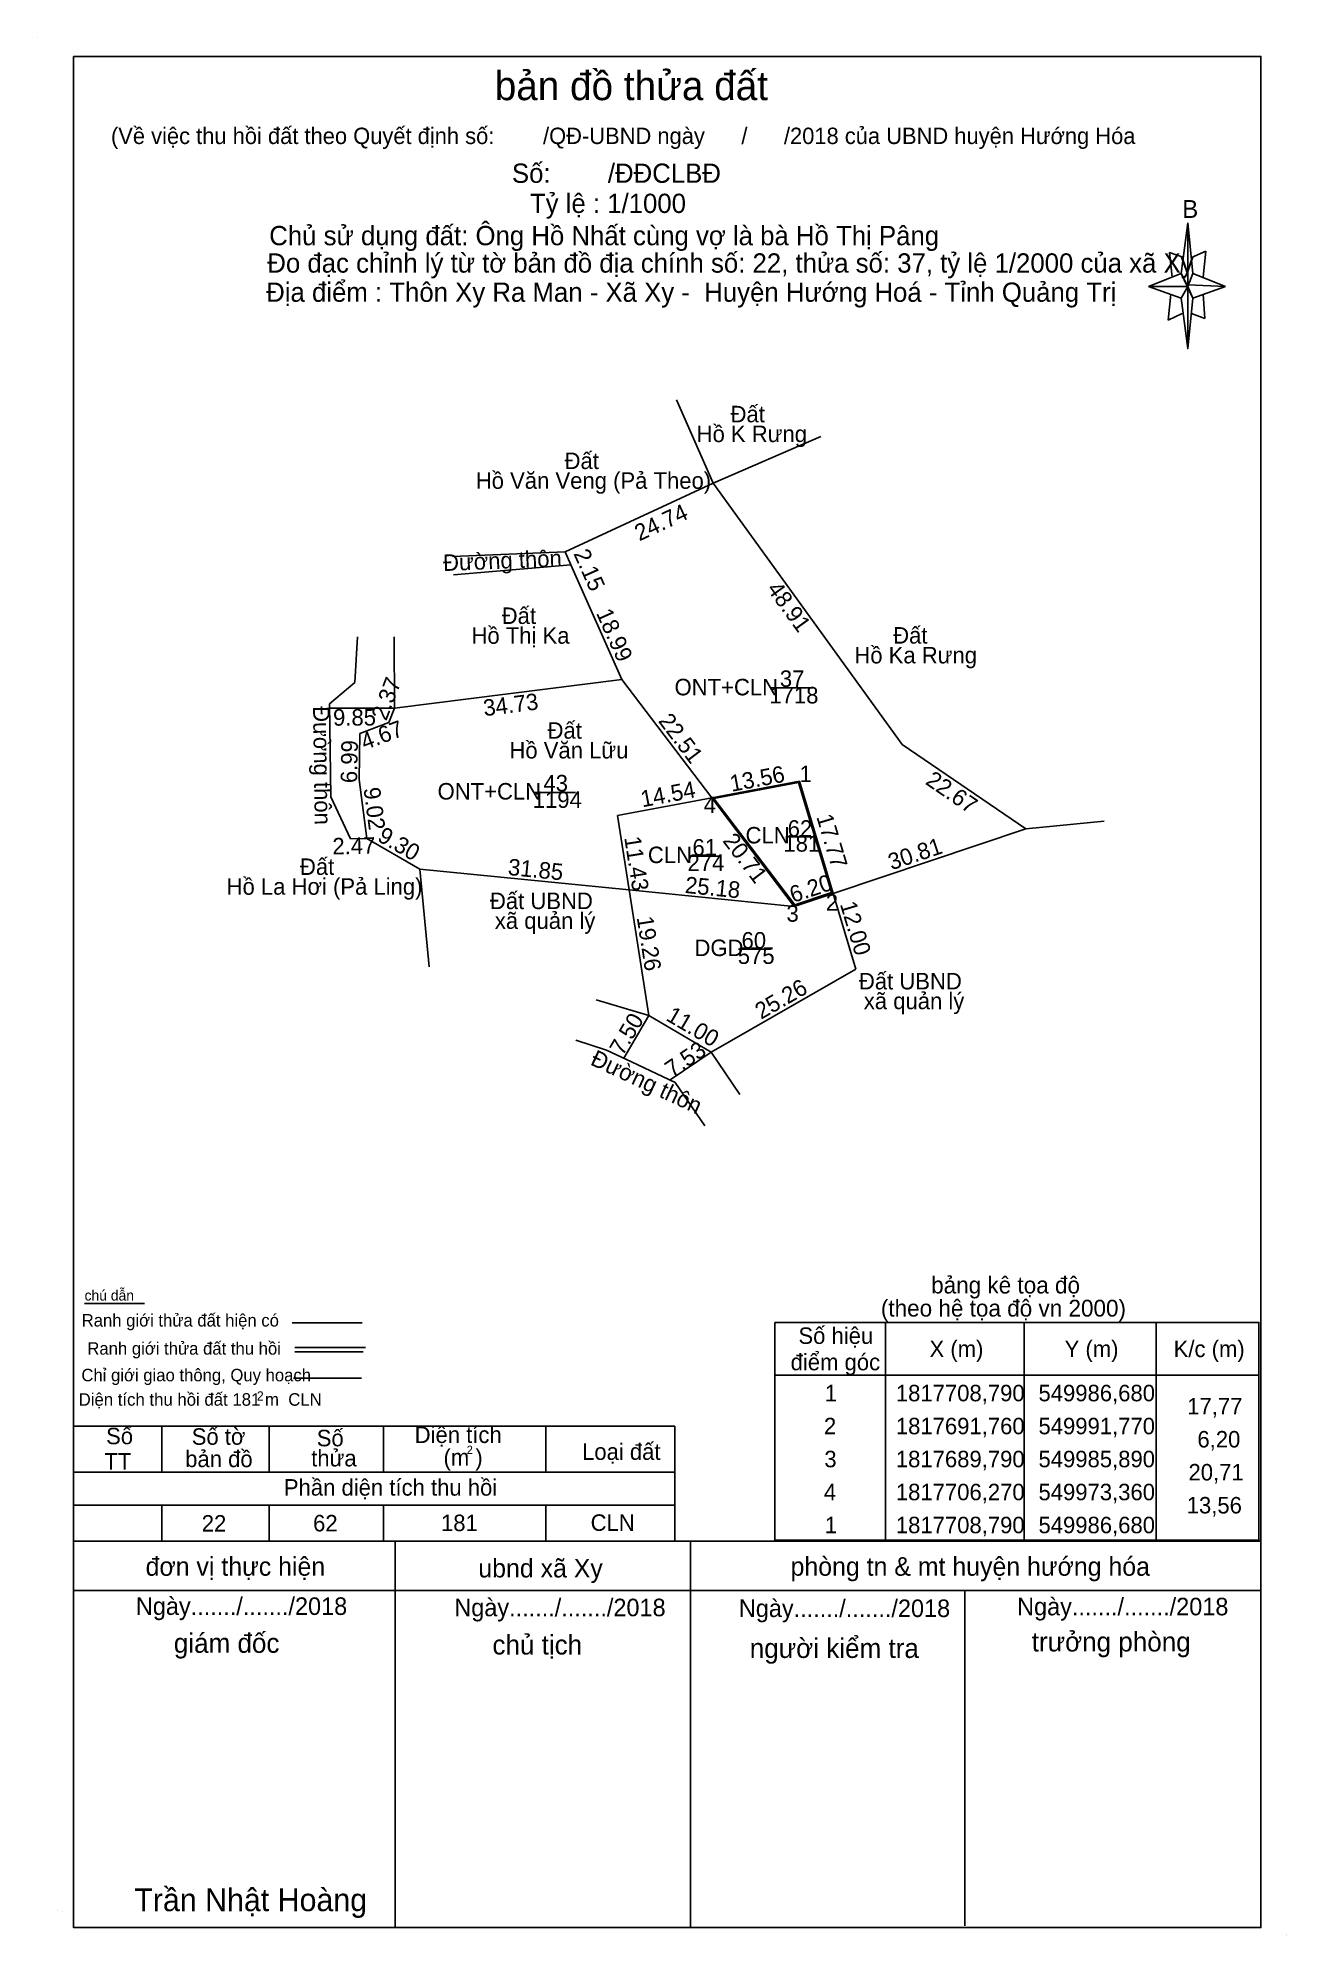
# Model space of a CAD drawing. Extents: x 549871 to 550060, y 1817534 to 1817821.
import ezdxf

# ---------------------------------------------------------------- set-up
doc = ezdxf.new("R2010")
doc.units = 0
for name, color, linetype in [('Level 1', 7, 'Continuous'), ('Level 5', 7, 'Continuous'), ('Level 6', 7, 'Continuous'), ('Level 63', 7, 'Continuous'), ('Level 7', 7, 'Continuous'), ('Level 8', 7, 'Continuous')]:
    doc.layers.add(name, color=color, linetype=linetype)

msp = doc.modelspace()

# ---------------------------------------------------------------- linework, layer by layer
at = {"layer": 'Level 1'}
msp.add_line((549967.8, 1817611.03), (549967.8, 1817593.58), dxfattribs=at)
at = {"layer": 'Level 5'}
msp.add_lwpolyline([(549977.42, 1817683.29), (549982.36, 1817683.29)], dxfattribs=at)
at = {"layer": 'Level 63'}
for p, q in [((549999.72, 1817626.73), (549999.72, 1817593.73)), ((550020.72, 1817626.73), (550020.72, 1817593.73)), ((550040.72, 1817626.73), (550040.72, 1817593.73)), ((549982.92, 1817618.73), (550056.32, 1817618.73))]:
    msp.add_line(p, q, dxfattribs=at)
msp.add_lwpolyline([(549982.92, 1817626.73), (550056.32, 1817626.73), (550056.32, 1817593.73), (549982.92, 1817593.73)], close=True, dxfattribs=at)
at = {"layer": 'Level 7'}
for p, q in [((549968.01, 1817766.59), (549973.59, 1817753.93)), ((549973.59, 1817753.93), (549951.15, 1817743.51)), ((549973.59, 1817753.93), (550002.26, 1817714.31)), ((550002.26, 1817714.31), (549973.59, 1817753.93)), ((549934.06, 1817742.81), (549951.15, 1817743.51)), ((549952.02, 1817741.55), (549951.15, 1817743.51)), ((549952.02, 1817741.55), (549934.22, 1817740.03)), ((549952.02, 1817741.55), (549959.73, 1817724.19)), ((549919.29, 1817723.74), (549919.67, 1817730.66)), ((549925.27, 1817719.86), (549925.22, 1817730.64)), ((549915.41, 1817720.49), (549919.29, 1817723.74)), ((549959.73, 1817724.19), (549925.27, 1817719.86)), ((549959.73, 1817724.19), (549973.36, 1817706.27)), ((549915.62, 1817706.42), (549915.41, 1817720.49)), ((549915.42, 1817719.82), (549925.27, 1817719.86)), ((549925.27, 1817719.86), (549924.42, 1817717.65)), ((549919.91, 1817709.03), (549920.04, 1817716.02)), ((549920.04, 1817716.02), (549924.42, 1817717.65)), ((550002.26, 1817714.31), (550020.99, 1817701.54)), ((550020.99, 1817701.54), (550002.26, 1817714.31)), ((549919.91, 1817709.03), (549921.07, 1817700.08)), ((549986.68, 1817708.79), (549973.36, 1817706.27)), ((549986.68, 1817708.79), (549991.77, 1817691.76)), ((549986.68, 1817708.79), (549991.77, 1817691.76)), ((549918.6, 1817700.03), (549915.62, 1817706.42)), ((549959.07, 1817703.57), (549973.36, 1817706.27)), ((549973.36, 1817706.27), (549985.89, 1817689.79)), ((549960.83, 1817692.28), (549959.07, 1817703.57)), ((549991.77, 1817691.76), (550020.99, 1817701.54)), ((549921.07, 1817700.08), (549918.6, 1817700.03)), ((549929.14, 1817695.44), (549921.07, 1817700.08)), ((549929.14, 1817695.44), (549930.56, 1817680.61)), ((549929.14, 1817695.44), (549960.83, 1817692.28)), ((549963.81, 1817673.25), (549960.83, 1817692.28)), ((549960.83, 1817692.28), (549985.89, 1817689.79)), ((549991.77, 1817691.76), (549985.89, 1817689.79)), ((549991.77, 1817691.76), (549995.21, 1817680.26)), ((549973.3, 1817667.69), (549995.21, 1817680.26)), ((549963.81, 1817673.25), (549955.84, 1817675.62)), ((549960.02, 1817666.78), (549963.81, 1817673.25)), ((549973.3, 1817667.69), (549963.81, 1817673.25)), ((549952.76, 1817669.51), (549957.43, 1817667.99)), ((549957.43, 1817667.99), (549961.21, 1817666.22)), ((549967.06, 1817663.48), (549973.3, 1817667.69)), ((549973.3, 1817667.69), (549977.63, 1817661.27)), ((549961.21, 1817666.22), (549967.85, 1817663.11)), ((549967.85, 1817663.11), (549972.32, 1817656.53))]:
    msp.add_line(p, q, dxfattribs=at)
for points in [[(549973.59, 1817753.93), (549989.9, 1817761.01)], [(549982.39, 1817722.93), (549988.76, 1817722.93)], [(549946.52, 1817707.04), (549952.7, 1817707.04)], [(550020.99, 1817701.54), (550032.84, 1817702.72)], [(549984.6, 1817700.31), (549988.8, 1817700.31)], [(549969.84, 1817697.38), (549974.78, 1817697.38)]]:
    msp.add_lwpolyline(points, dxfattribs=at)
msp.add_lwpolyline([(549986.54, 1817708.56), (549991.52, 1817691.89), (549985.96, 1817690.03), (549973.71, 1817706.13)], close=True, dxfattribs=at)
at = {"layer": 'Level 8'}
for p, q in [((549871.23, 1817821.42), (549871.23, 1817821.42)), ((550044.54, 1817785.74), (550045.52, 1817793.42)), ((550044.94, 1817788.14), (550042.74, 1817788.9)), ((550042.74, 1817788.9), (550043.14, 1817785.16)), ((550046.1, 1817788.14), (550048.26, 1817789.1)), ((550048.26, 1817789.1), (550047.86, 1817785.16)), ((550044.54, 1817785.74), (550039.58, 1817783.76)), ((550039.58, 1817783.76), (550044.54, 1817785.74)), ((550045.52, 1817783.76), (550044.54, 1817785.74)), ((550044.54, 1817785.74), (550046.3, 1817782)), ((550046.3, 1817785.74), (550051.26, 1817783.76)), ((550044.54, 1817782), (550039.58, 1817783.76)), ((550045.52, 1817783.76), (550039.58, 1817783.76)), ((550042.94, 1817782.58), (550042.56, 1817778.66)), ((550051.26, 1817783.76), (550045.52, 1817784)), ((550045.52, 1817784), (550045.52, 1817783.76)), ((550045.52, 1817783.76), (550046.3, 1817782)), ((550046.3, 1817782), (550045.52, 1817774.34)), ((550046.3, 1817782), (550051.26, 1817783.76)), ((550046.3, 1817782), (550051.26, 1817783.76)), ((550047.86, 1817782.58), (550048.1, 1817778.9)), ((550042.56, 1817778.66), (550044.7, 1817779.66)), ((550048.1, 1817778.9), (550046.1, 1817779.66)), ((549887.38, 1817629.61), (549878.3, 1817629.61)), ((549909.78, 1817626.65), (549920.38, 1817626.65)), ((549910.18, 1817622.91), (549920.86, 1817622.91)), ((549910.18, 1817622.27), (549920.54, 1817622.27)), ((549909.98, 1817618.29), (549920.28, 1817618.29)), ((549876.63, 1817611.03), (549967.8, 1817611.03)), ((549890, 1817611.03), (549890, 1817604.18)), ((549906.3, 1817611.03), (549906.3, 1817604.03)), ((549923.6, 1817611.03), (549923.6, 1817604.03)), ((549948.2, 1817611.03), (549948.2, 1817604.03)), ((549876.63, 1817604.03), (549967.8, 1817604.03)), ((549876.63, 1817599.03), (549967.8, 1817599.03)), ((549890, 1817599.03), (549890, 1817593.58)), ((549906.3, 1817599.03), (549906.3, 1817593.58)), ((549923.6, 1817599.03), (549923.6, 1817593.58)), ((549948.2, 1817599.03), (549948.2, 1817593.58)), ((549876.63, 1817593.58), (550056.63, 1817593.58)), ((549925.36, 1817535.02), (549925.36, 1817593.58)), ((549970.14, 1817535.02), (549970.14, 1817593.58)), ((549876.63, 1817586.1), (550056.63, 1817586.1)), ((549877.49, 1817586.1), (550054.25, 1817586.1)), ((549877.49, 1817586.1), (550054.25, 1817586.1)), ((550011.73, 1817535.28), (550011.73, 1817586.1)), ((549874.17, 1817537.58), (549874.17, 1817537.58)), ((549874.17, 1817537.58), (549874.17, 1817537.58)), ((549874.17, 1817537.58), (549874.17, 1817537.58)), ((549874.95, 1817537.38), (549874.95, 1817537.38)), ((549874.95, 1817537.38), (549874.95, 1817537.38)), ((549874.95, 1817537.38), (549874.95, 1817537.38)), ((550060.43, 1817534.02), (550060.43, 1817534.02)), ((550060.43, 1817534.02), (550060.43, 1817534.02)), ((550060.43, 1817534.02), (550060.43, 1817534.02)), ((550060.43, 1817533.88), (550060.43, 1817533.88)), ((550060.43, 1817533.88), (550060.43, 1817533.88)), ((550060.43, 1817533.88), (550060.43, 1817533.88))]:
    msp.add_line(p, q, dxfattribs=at)
for points in [[(549876.63, 1817818.62), (550056.63, 1817818.62), (550056.63, 1817535.02), (549876.63, 1817535.02)], [(550045.52, 1817793.42), (550046.3, 1817785.74), (550045.52, 1817783.76)], [(550045.52, 1817783.76), (550045.52, 1817774.34), (550044.54, 1817782)]]:
    msp.add_lwpolyline(points, close=True, dxfattribs=at)

# ---------------------------------------------------------------- texts
at = {"layer": 'Level 5'}
for s, p in [('DGD', (549970.75, 1817682.26)), ('60', (549977.89, 1817683.4)), ('575', (549977.32, 1817681.07))]:
    msp.add_text(s, height=2.5, dxfattribs=at).set_placement(p)
at = {"layer": 'Level 6'}
for s, height, p in [('bản đồ thửa đất', 4.3845, (549940.48, 1817811.99)), ('(Về việc thu hồi đất theo Quyết định số:        /QĐ-UBND ngày      /      /2018 của UBND huyện Hướng Hóa', 2.48202, (549882.3, 1817805.34)), ('Số:        /ĐĐCLBĐ', 2.92, (549943.08, 1817799.46)), ('Tỷ lệ : 1/1000', 2.92, (549945.81, 1817794.89)), ('Chủ sử dụng đất: Ông Hồ Nhất cùng vợ là bà Hồ Thị Pâng', 2.92, (549906.29, 1817790)), ('Đo đạc chỉnh lý từ tờ bản đồ địa chính số: 22, thửa số: 37, tỷ lệ 1/2000 của xã Xy', 2.92, (549906, 1817785.85)), ('Địa điểm : Thôn Xy Ra Man - Xã Xy -  Huyện Hướng Hoá - Tỉnh Quảng Trị ', 2.92, (549905.83, 1817781.43))]:
    msp.add_text(s, height=height, dxfattribs=at).set_placement(p)
at = {"layer": 'Level 63'}
for s, p in [('Số hiệu', (549986.51, 1817623.48)), ('X (m)', (550006.38, 1817621.48)), ('Y (m)', (550026.86, 1817621.48)), ('K/c (m)', (550043.39, 1817621.48)), ('điểm góc', (549985.33, 1817619.48)), (' 1', (549989.58, 1817614.78)), ('1817708,790', (550001.28, 1817614.78)), ('549986,680', (550022.9, 1817614.78)), ('17,77', (550045.45, 1817612.78)), (' 2', (549989.45, 1817609.78)), ('1817691,760', (550001.28, 1817609.78)), ('549991,770', (550022.9, 1817609.78)), ('6,20', (550046.99, 1817607.78)), (' 3', (549989.51, 1817604.78)), ('1817689,790', (550001.28, 1817604.78)), ('549985,890', (550022.9, 1817604.78)), ('20,71', (550045.64, 1817602.78)), (' 4', (549989.44, 1817599.78)), ('1817706,270', (550001.28, 1817599.78)), ('549973,360', (550022.9, 1817599.78)), ('13,56', (550045.37, 1817597.78)), (' 1', (549989.58, 1817594.78)), ('1817708,790', (550001.28, 1817594.78)), ('549986,680', (550022.9, 1817594.78))]:
    msp.add_text(s, height=2.5, dxfattribs=at).set_placement(p)
at = {"layer": 'Level 7'}
for s, p in [('Đất', (549976.22, 1817763.16)), ('Hồ K Rưng', (549971.08, 1817760.16)), ('Đất', (549951.06, 1817756.08)), ('Hồ Văn Veng (Pả Theo)', (549937.6, 1817753.08)), ('Đất', (549941.53, 1817732.6)), ('Hồ Thị Ka', (549936.95, 1817729.6)), ('Đất', (550000.87, 1817729.62)), ('Hồ Ka Rưng', (549994.99, 1817726.62)), ('37', (549983.7, 1817723.06)), ('ONT+CLN', (549967.73, 1817721.78)), ('1718', (549982.11, 1817720.55)), ('Đất', (549948.48, 1817715.21)), ('Hồ Văn Lữu', (549942.7, 1817712.21)), (' 1', (549985.75, 1817708.63)), ('ONT+CLN', (549931.81, 1817705.99)), ('1194', (549946.24, 1817704.72)), ('43', (549947.86, 1817707.22)), (' 4', (549971.22, 1817703.94)), ('CLN', (549978.49, 1817699.33)), ('62', (549984.88, 1817700.35)), ('CLN', (549963.69, 1817696.35)), ('61', (549970.45, 1817697.49)), ('181', (549984.23, 1817698.09)), ('Đất', (549910.95, 1817694.56)), ('274', (549969.7, 1817695.16)), ('Hồ La Hơi (Pả Ling)', (549899.83, 1817691.56)), ('Đất UBND ', (549939.75, 1817689.38)), (' 3', (549983.77, 1817687.47)), (' 2', (549989.74, 1817689.13)), ('xã quản lý', (549940.49, 1817686.38)), ('Đất UBND ', (549995.68, 1817677.21)), ('xã quản lý', (549996.42, 1817674.21))]:
    msp.add_text(s, height=2.5, dxfattribs=at).set_placement(p)
for s, rotation, p in [('24.74', 24.9078, (549962.41, 1817745.11)), ('Đường thôn', 2.3455, (549932.69, 1817740.61)), ('2.15', 293.9472, (549952.37, 1817743.27)), ('48.91', 305.8904, (549981.63, 1817737.89)), ('18.99', 293.9472, (549955.8, 1817734.26)), ('2.37', 68.9625, (549924.03, 1817717.8)), ('34.73', 7.1618, (549938.9, 1817718.61)), ('Đường thôn', 270.8551, (549912.93, 1817720.13)), ('9.85', 0.2327, (549915.97, 1817717.18)), ('22.51', 307.2517, (549965.17, 1817717.87)), ('4.67', 20.4126, (549920.75, 1817713.46)), ('6.99', 88.9345, (549919.61, 1817708.46)), ('13.56', 10.7061, (549976.38, 1817707.15)), ('22.67', 325.7141, (550005.61, 1817708.42)), ('9.02', 277.3849, (549920.59, 1817707.68)), ('14.54', 10.7061, (549962.85, 1817704.8)), ('9.30', 330.1024, (549922.53, 1817699.82)), ('17.77', 286.6458, (549989.21, 1817703.37)), ('2.47', 1.1597, (549915.89, 1817697.66)), ('11.43', 278.8853, (549960.1, 1817700.23)), ('20.71', 307.2517, (549974.93, 1817699.71)), ('30.81', 18.5084, (550000.62, 1817695.25)), ('31.85', 354.3144, (549942.4, 1817694.56)), ('25.18', 354.3144, (549969.23, 1817691.84)), ('6.20', 18.5084, (549985.69, 1817690.3)), ('12.00', 286.6458, (549992.78, 1817690.15)), ('19.26', 278.8853, (549961.99, 1817688.12)), ('25.26', 29.8434, (549980.85, 1817672.6)), ('7.50', 59.6391, (549959.88, 1817667.03)), ('11.00', 329.6348, (549966.28, 1817672.61)), ('Đường thôn', 334.9289, (549954.82, 1817665.87)), ('7.53', 34.0067, (549967.36, 1817663.79))]:
    msp.add_text(s, height=2.5, rotation=rotation, dxfattribs=at).set_placement(p)
at = {"layer": 'Level 8'}
for s, height, p in [('B', 2.71, (550044.7, 1817794.14)), ('bảng kê tọa độ', 2.5499, (550006.63, 1817631.12)), ('chú dẫn', 1.574, (549878.3, 1817630.05)), ('(theo hệ tọa độ vn 2000)', 2.5499, (549999.01, 1817627.62)), ('Ranh giới thửa đất hiện có ', 1.8895, (549877.86, 1817626.11)), ('Ranh giới thửa đất thu hồi', 1.89, (549878.72, 1817621.85)), ('Chỉ giới giao thông, Quy hoạch', 1.8895, (549877.82, 1817617.81)), ('Diện tích thu hồi đất 181 m  CLN', 1.9, (549877.4, 1817614.11)), ('2', 1.39, (549904.42, 1817614.9)), ('Số', 2.5, (549881.56, 1817608.27)), ('Số tờ', 2.5, (549894.54, 1817608.19)), ('Số', 2.5, (549913.49, 1817607.96)), ('Diện tích', 2.5, (549928.34, 1817608.46)), ('TT', 2.5, (549881.3, 1817604.44)), ('bản đồ', 2.5, (549893.55, 1817604.8)), ('thửa', 2.5, (549912.65, 1817604.91)), ('(m )', 2.5, (549932.71, 1817605.04)), ('2', 1.25, (549936.23, 1817606.8)), ('Loại đất', 2.5, (549953.71, 1817605.9)), ('Phần diện tích thu hồi', 2.5, (549908.51, 1817600.48)), ('22', 2.5, (549896.06, 1817595.03)), ('62', 2.5, (549912.94, 1817595.06)), ('181', 2.5, (549932.33, 1817595.1)), ('CLN', 2.5, (549955.01, 1817595.14)), ('đơn vị thực hiện', 2.82, (549887.55, 1817588.34)), ('ubnd xã Xy', 2.82, (549937.99, 1817588.08)), ('phòng tn & mt huyện hướng hóa', 2.82, (549985.32, 1817588.34)), ('Ngày......./......./2018', 2.66, (549886.08, 1817582.4)), ('Ngày......./......./2018', 2.66, (549934.35, 1817582.2)), ('Ngày......./......./2018', 2.66, (549977.48, 1817582.08)), ('Ngày......./......./2018', 2.66, (550019.66, 1817582.34)), ('giám đốc', 2.95, (549891.83, 1817576.66)), ('chủ tịch', 2.95, (549940.13, 1817576.4)), ('người kiểm tra', 2.9524, (549979.13, 1817575.88)), ('trưởng phòng', 2.95, (550021.88, 1817576.86)), ('Trần Nhật Hoàng', 3.44, (549885.84, 1817537.5))]:
    msp.add_text(s, height=height, dxfattribs=at).set_placement(p)

doc.saveas('drawing.dxf')
